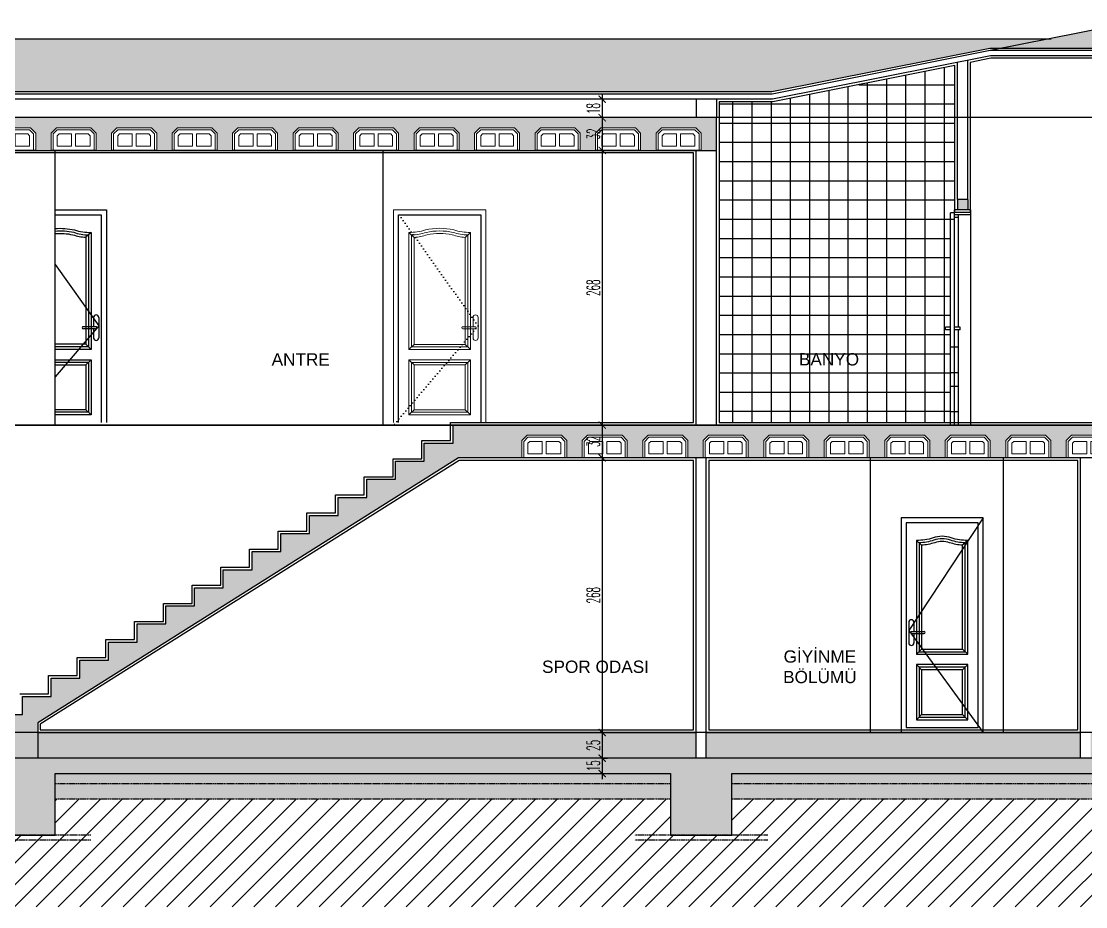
# Model space of a CAD drawing. Extents: x 775040 to 808375, y 4159409 to 4163651.
# Drawn here: x 778289.4 to 778548.9, y 4160141 to 4160357 of the extents above; entities that cross this region are included whole.
import ezdxf

# ---------------------------------------------------------------- set-up
doc = ezdxf.new("R2010")
doc.units = 0
doc.header["$MEASUREMENT"] = 0
doc.header["$PDMODE"] = 3
for name, pattern in [('DASHED2', [0.1875, 0.125, -0.0625]), ('DOT3', [0.06, 0, -0.06]), ('DUZ', [500, 500])]:
    doc.linetypes.add(name, pattern=pattern)
doc.layers.get('0').update_dxf_attribs({"linetype": 'DUZ'})
for name, color, linetype in [('GÖRÜNÜŞ7', 1, 'Continuous'), ('IZDOT', 3, 'DOT3'), ('tarama', 8, 'Continuous')]:
    doc.layers.add(name, color=color, linetype=linetype)
for name, color, linetype, lineweight in [('kapı', 3, 'Continuous', 9), ('Z_asmolen', 53, 'Continuous', 9), ('Z_iç ölçü dikey', 111, 'Continuous', 25)]:
    doc.layers.add(name, color=color, linetype=linetype, lineweight=lineweight)
doc.styles.add('ARIAL', font='ariblk.ttf', dxfattribs={"height": 1})
doc.styles.add('OLCUIC', font='ROMANS.SHX', dxfattribs={"width": 0.5})
doc.dimstyles.new('ölçü 50', dxfattribs={"dimtxt": 12.5, "dimasz": 7, "dimexe": 5.3, "dimexo": 5, "dimgap": 2.5, "dimtad": 1, "dimdec": 0, "dimzin": 9, "dimdsep": 46, "dimtxsty": 'OLCUIC', "dimblk1": 'ARCHTICK', "dimblk2": 'ARCHTICK', "dimsah": 1, "dimcen": 0, "dimdle": 5.5, "dimadec": 0, "dimazin": 0, "dimtfac": 1, "dimtdec": 0, "dimtix": 1, "dimtofl": 0, "dimtmove": 1, "dimatfit": 3, "dimldrblk": 'ARCHTICK', "dimfxl": 0, "dimtolj": 1, "dimtzin": 0, "dimarcsym": 0})

# ---------------------------------------------------------------- blocks, each defined once
blk = doc.blocks.new('fgh')
at = {"layer": 'GÖRÜNÜŞ7', "color": 21}
blk.add_lwpolyline([(253131, 105015.7), (253131, 105218.2), (253051, 105218.2), (253051, 105015.7)], dxfattribs=at)
at = {"layer": 'IZDOT', "ltscale": 50}
blk.add_lwpolyline([(253128.5, 105215.7), (253053.5, 105110), (253136, 105013.2)], dxfattribs=at)
at = {"layer": 'kapı', "color": 8}
for p, q in [((253061, 105201.2), (253066, 105196.3)), ((253121, 105201.2), (253116, 105196.3)), ((253053.5, 105118.2), (253053.5, 105098.2)), ((253058.5, 105118.2), (253058.5, 105109.2)), ((253056.5, 105109.2), (253068.5, 105109.2)), ((253056.5, 105107.2), (253068.5, 105107.2)), ((253058.5, 105107.2), (253058.5, 105098.2)), ((253066, 105091.9), (253061, 105086.9)), ((253116, 105091.9), (253121, 105086.9)), ((253066, 105071.9), (253061, 105076.9)), ((253116, 105071.9), (253121, 105076.9)), ((253066, 105028.2), (253061, 105023.2)), ((253116, 105028.2), (253121, 105023.2))]:
    blk.add_line(p, q, dxfattribs=at)
at = {"layer": 'kapı', "color": 4}
blk.add_lwpolyline([(253136, 105015.7), (253136, 105223.2), (253046, 105223.2), (253046, 105015.7)], dxfattribs=at)
at = {"layer": 'kapı', "color": 8}
for points in [[(253061, 105086.9), (253121, 105086.9), (253121, 105201.2, -0.080625), (253104.9, 105203.6, 0.114756), (253077.2, 105203.6, -0.080569), (253061, 105201.2)], [(253066, 105091.9), (253116, 105091.9), (253116, 105196.3, -0.058444), (253103.2, 105198.9, 0.107611), (253078.8, 105198.9, -0.058407), (253066, 105196.3)]]:
    blk.add_lwpolyline(points, format="xyb", close=True, dxfattribs=at)
at = {"layer": 'kapı', "color": 9}
blk.add_lwpolyline([(253063.5, 105089.4), (253118.5, 105089.4), (253118.5, 105198.7, -0.069005), (253104, 105201.2, 0.111446), (253078, 105201.2, -0.06896), (253063.5, 105198.7)], format="xyb", close=True, dxfattribs=at)
at = {"layer": 'kapı', "color": 8}
blk.add_lwpolyline([(253061, 105076.9), (253061, 105023.2), (253121, 105023.2), (253121, 105076.9), (253061, 105076.9)], dxfattribs=at)
at = {"layer": 'kapı', "color": 9}
blk.add_lwpolyline([(253063.5, 105074.4), (253063.5, 105025.7), (253118.5, 105025.7), (253118.5, 105074.4)], close=True, dxfattribs=at)
at = {"layer": 'kapı', "color": 8}
blk.add_lwpolyline([(253066, 105071.9), (253066, 105028.2), (253116, 105028.2), (253116, 105071.9)], close=True, dxfattribs=at)
for centre, radius, start, end in [((253056, 105118.2), 2.5, 0, 180), ((253056.5, 105108.2), 1, 90, 270), ((253068.5, 105108.2), 1, 270, 90), ((253056, 105098.2), 2.5, 180, 0)]:
    blk.add_arc(centre, radius, start, end, dxfattribs=at)
blk = doc.blocks.new('asbnm')
at = {"layer": 'Z_asmolen'}
for p, q in [((44128.8, -2548.3), (44123.7, -2553.5)), ((44123.7, -2570.3), (44123.7, -2553.5)), ((44129.7, -2550.3), (44125.7, -2554.3)), ((44162.5, -2548.3), (44128.8, -2548.3)), ((44161.7, -2550.3), (44129.7, -2550.3)), ((44161.7, -2550.3), (44165.7, -2554.3)), ((44162.5, -2548.3), (44167.7, -2553.5)), ((44167.7, -2570.3), (44167.7, -2553.5)), ((44187.8, -2548.3), (44182.7, -2553.5)), ((44182.7, -2570.3), (44182.7, -2553.5)), ((44188.7, -2550.3), (44184.7, -2554.3)), ((44221.5, -2548.3), (44187.8, -2548.3)), ((44220.7, -2550.3), (44188.7, -2550.3)), ((44220.7, -2550.3), (44224.7, -2554.3)), ((44221.5, -2548.3), (44226.7, -2553.5)), ((44226.7, -2570.3), (44226.7, -2553.5)), ((44125.7, -2570.3), (44125.7, -2554.3)), ((44131.4, -2554.3), (44129.7, -2556.1)), ((44129.7, -2566.3), (44129.7, -2556.1)), ((44143.7, -2554.3), (44131.4, -2554.3)), ((44143.7, -2554.3), (44143.7, -2566.3)), ((44159.8, -2554.3), (44147.7, -2554.3)), ((44147.7, -2554.3), (44147.7, -2566.3)), ((44159.8, -2554.3), (44161.7, -2556)), ((44161.7, -2566.3), (44161.7, -2556)), ((44165.7, -2570.3), (44165.7, -2554.3)), ((44184.7, -2570.3), (44184.7, -2554.3)), ((44190.4, -2554.3), (44188.7, -2556.1)), ((44188.7, -2566.3), (44188.7, -2556.1)), ((44202.7, -2554.3), (44190.4, -2554.3)), ((44202.7, -2554.3), (44202.7, -2566.3)), ((44218.8, -2554.3), (44206.7, -2554.3)), ((44206.7, -2554.3), (44206.7, -2566.3)), ((44218.8, -2554.3), (44220.7, -2556)), ((44220.7, -2566.3), (44220.7, -2556)), ((44224.7, -2570.3), (44224.7, -2554.3)), ((44167.7, -2570.3), (44123.7, -2570.3)), ((44143.7, -2566.3), (44129.7, -2566.3)), ((44161.7, -2566.3), (44147.7, -2566.3)), ((44226.7, -2570.3), (44182.7, -2570.3)), ((44202.7, -2566.3), (44188.7, -2566.3)), ((44220.7, -2566.3), (44206.7, -2566.3))]:
    blk.add_line(p, q, dxfattribs=at)
blk = doc.blocks.new('_ARCHTICK')
at = {"color": 0, "linetype": 'ByBlock', "const_width": 0.15}
blk.add_lwpolyline([(-0.5, -0.5), (0.5, 0.5)], dxfattribs=at)
blk = doc.blocks.new('*D1105')
at = {"layer": 'Defpoints', "color": 0, "linetype": 'Continuous', "transparency": 16777216}
for p in [(791981.1, 4155787.6), (791981.1, 4155769.7), (791981.1, 4155769.7)]:
    blk.add_point(p, dxfattribs=at)
at = {"layer": 'tarama', "color": 0, "linetype": 'Continuous', "lineweight": -2, "transparency": 16777216}
for p, q in [((791981.1, 4155793.1), (791981.1, 4155764.2)), ((791981.1, 4155787.6), (791975.8, 4155787.6)), ((791981.1, 4155769.7), (791975.8, 4155769.7))]:
    blk.add_line(p, q, dxfattribs=at)
at = {"layer": 'tarama', "color": 0, "linetype": 'Continuous', "lineweight": -2, "transparency": 16777216, "xscale": 7, "yscale": 7, "zscale": 7}
for p, rotation in [((791981.1, 4155787.6), 90), ((791981.1, 4155769.7), 270)]:
    blk.add_blockref('_ARCHTICK', p, dxfattribs=dict(at, rotation=rotation))
at = {"layer": 'tarama', "color": 0, "linetype": 'Continuous', "transparency": 16777216, "insert": (791972.4, 4155778.6), "char_height": 12.5, "attachment_point": 5, "rotation": 90, "style": 'OLCUIC'}
blk.add_mtext('\\A1;18', dxfattribs=at)
blk = doc.blocks.new('*D1106')
at = {"layer": 'Defpoints', "color": 0, "linetype": 'Continuous', "transparency": 16777216}
for p in [(791981.1, 4155769.7), (791981.1, 4155737.7), (791981.1, 4155737.7)]:
    blk.add_point(p, dxfattribs=at)
at = {"layer": 'tarama', "color": 0, "linetype": 'Continuous', "lineweight": -2, "transparency": 16777216}
for p, q in [((791981.1, 4155775.2), (791981.1, 4155732.2)), ((791981.1, 4155769.7), (791975.8, 4155769.7)), ((791981.1, 4155737.7), (791975.8, 4155737.7))]:
    blk.add_line(p, q, dxfattribs=at)
at = {"layer": 'tarama', "color": 0, "linetype": 'Continuous', "lineweight": -2, "transparency": 16777216, "xscale": 7, "yscale": 7, "zscale": 7}
for p, rotation in [((791981.1, 4155769.7), 90), ((791981.1, 4155737.7), 270)]:
    blk.add_blockref('_ARCHTICK', p, dxfattribs=dict(at, rotation=rotation))
at = {"layer": 'tarama', "color": 0, "linetype": 'Continuous', "transparency": 16777216, "insert": (791972.4, 4155753.7), "char_height": 12.5, "attachment_point": 5, "rotation": 90, "style": 'OLCUIC'}
blk.add_mtext('\\A1;32', dxfattribs=at)
blk = doc.blocks.new('*D1107')
at = {"layer": 'Defpoints', "color": 0, "linetype": 'Continuous', "transparency": 16777216}
for p in [(791981.1, 4155737.7), (791981.1, 4155469.7), (791981.1, 4155469.7)]:
    blk.add_point(p, dxfattribs=at)
at = {"layer": 'tarama', "color": 0, "linetype": 'Continuous', "lineweight": -2, "transparency": 16777216}
for p, q in [((791981.1, 4155743.2), (791981.1, 4155464.2)), ((791981.1, 4155737.7), (791975.8, 4155737.7)), ((791981.1, 4155469.7), (791975.8, 4155469.7))]:
    blk.add_line(p, q, dxfattribs=at)
at = {"layer": 'tarama', "color": 0, "linetype": 'Continuous', "lineweight": -2, "transparency": 16777216, "xscale": 7, "yscale": 7, "zscale": 7}
for p, rotation in [((791981.1, 4155737.7), 90), ((791981.1, 4155469.7), 270)]:
    blk.add_blockref('_ARCHTICK', p, dxfattribs=dict(at, rotation=rotation))
at = {"layer": 'tarama', "color": 0, "linetype": 'Continuous', "transparency": 16777216, "insert": (791972.4, 4155603.7), "char_height": 12.5, "attachment_point": 5, "rotation": 90, "style": 'OLCUIC'}
blk.add_mtext('\\A1;268', dxfattribs=at)
blk = doc.blocks.new('*D1108')
at = {"layer": 'Defpoints', "color": 0, "linetype": 'Continuous', "transparency": 16777216}
for p in [(791981.1, 4155469.7), (791981.1, 4155437.7), (791981.1, 4155437.7)]:
    blk.add_point(p, dxfattribs=at)
at = {"layer": 'tarama', "color": 0, "linetype": 'Continuous', "lineweight": -2, "transparency": 16777216}
for p, q in [((791981.1, 4155475.2), (791981.1, 4155432.2)), ((791981.1, 4155469.7), (791975.8, 4155469.7)), ((791981.1, 4155437.7), (791975.8, 4155437.7))]:
    blk.add_line(p, q, dxfattribs=at)
at = {"layer": 'tarama', "color": 0, "linetype": 'Continuous', "lineweight": -2, "transparency": 16777216, "xscale": 7, "yscale": 7, "zscale": 7}
for p, rotation in [((791981.1, 4155469.7), 90), ((791981.1, 4155437.7), 270)]:
    blk.add_blockref('_ARCHTICK', p, dxfattribs=dict(at, rotation=rotation))
at = {"layer": 'tarama', "color": 0, "linetype": 'Continuous', "transparency": 16777216, "insert": (791972.4, 4155453.7), "char_height": 12.5, "attachment_point": 5, "rotation": 90, "style": 'OLCUIC'}
blk.add_mtext('\\A1;32', dxfattribs=at)
blk = doc.blocks.new('*D1109')
at = {"layer": 'Defpoints', "color": 0, "linetype": 'Continuous', "transparency": 16777216}
for p in [(791981.1, 4155437.7), (791981.1, 4155169.7), (791981.1, 4155169.7)]:
    blk.add_point(p, dxfattribs=at)
at = {"layer": 'tarama', "color": 0, "linetype": 'Continuous', "lineweight": -2, "transparency": 16777216}
for p, q in [((791981.1, 4155443.2), (791981.1, 4155164.2)), ((791981.1, 4155437.7), (791975.8, 4155437.7)), ((791981.1, 4155169.7), (791975.8, 4155169.7))]:
    blk.add_line(p, q, dxfattribs=at)
at = {"layer": 'tarama', "color": 0, "linetype": 'Continuous', "lineweight": -2, "transparency": 16777216, "xscale": 7, "yscale": 7, "zscale": 7}
for p, rotation in [((791981.1, 4155437.7), 90), ((791981.1, 4155169.7), 270)]:
    blk.add_blockref('_ARCHTICK', p, dxfattribs=dict(at, rotation=rotation))
at = {"layer": 'tarama', "color": 0, "linetype": 'Continuous', "transparency": 16777216, "insert": (791972.4, 4155303.7), "char_height": 12.5, "attachment_point": 5, "rotation": 90, "style": 'OLCUIC'}
blk.add_mtext('\\A1;268', dxfattribs=at)
blk = doc.blocks.new('*D1110')
at = {"layer": 'Defpoints', "color": 0, "linetype": 'Continuous', "transparency": 16777216}
for p in [(791981.1, 4155169.7), (791976.4, 4155144.7), (791981.1, 4155144.7)]:
    blk.add_point(p, dxfattribs=at)
at = {"layer": 'tarama', "color": 0, "linetype": 'Continuous', "lineweight": -2, "transparency": 16777216}
for p, q in [((791981.1, 4155175.2), (791981.1, 4155139.2)), ((791981.1, 4155169.7), (791975.8, 4155169.7)), ((791981.1, 4155144.7), (791986.4, 4155144.7))]:
    blk.add_line(p, q, dxfattribs=at)
at = {"layer": 'tarama', "color": 0, "linetype": 'Continuous', "lineweight": -2, "transparency": 16777216, "xscale": 7, "yscale": 7, "zscale": 7}
for p, rotation in [((791981.1, 4155169.7), 90), ((791981.1, 4155144.7), 270)]:
    blk.add_blockref('_ARCHTICK', p, dxfattribs=dict(at, rotation=rotation))
at = {"layer": 'tarama', "color": 0, "linetype": 'Continuous', "transparency": 16777216, "insert": (791972.4, 4155157.2), "char_height": 12.5, "attachment_point": 5, "rotation": 90, "style": 'OLCUIC'}
blk.add_mtext('\\A1;25', dxfattribs=at)
blk = doc.blocks.new('*D1111')
at = {"layer": 'Defpoints', "color": 0, "linetype": 'Continuous', "transparency": 16777216}
for p in [(791976.4, 4155144.7), (791976.4, 4155129.7), (791981.1, 4155129.7)]:
    blk.add_point(p, dxfattribs=at)
at = {"layer": 'tarama', "color": 0, "linetype": 'Continuous', "lineweight": -2, "transparency": 16777216}
for p, q in [((791981.1, 4155150.2), (791981.1, 4155124.2)), ((791981.1, 4155144.7), (791986.4, 4155144.7)), ((791981.1, 4155129.7), (791986.4, 4155129.7))]:
    blk.add_line(p, q, dxfattribs=at)
at = {"layer": 'tarama', "color": 0, "linetype": 'Continuous', "lineweight": -2, "transparency": 16777216, "xscale": 7, "yscale": 7, "zscale": 7}
for p, rotation in [((791981.1, 4155144.7), 90), ((791981.1, 4155129.7), 270)]:
    blk.add_blockref('_ARCHTICK', p, dxfattribs=dict(at, rotation=rotation))
at = {"layer": 'tarama', "color": 0, "linetype": 'Continuous', "transparency": 16777216, "insert": (791972.4, 4155137.2), "char_height": 12.5, "attachment_point": 5, "rotation": 90, "style": 'OLCUIC'}
blk.add_mtext('\\A1;15', dxfattribs=at)
blk = doc.blocks.new('A$C41EB7E44')
at = {"layer": 'tarama'}
h = blk.add_hatch(dxfattribs=at)
h.set_pattern_fill('AR-RSHKE', color=256, scale=1.7, style=0)
h.set_pattern_definition([(0, (-860136.05, -4189752.575), (43.35, 20.4), [10.2, -8.5, 11.9, -5.1, 15.3, -6.8]), (0, (-860125.85, -4189751.725), (43.35, 20.4), [8.5, -32.3, 6.8, -10.2]), (0, (-860105.45, -4189753.85), (43.35, 20.4), [5.1, -52.7]), (90, (-860136.049, -4189752.575), (-14.45, 20.4), [19.55, -62.05]), (90, (-860125.849, -4189752.575), (-14.45, 20.4), [19.125, -62.475]), (90, (-860117.349, -4189752.575), (-14.45, 20.4), [17.85, -63.75]), (90, (-860105.449, -4189753.85), (-14.45, 20.4), [19.55, -62.05]), (90, (-860100.349, -4189753.85), (-14.45, 20.4), [19.55, -62.05]), (90, (-860085.049, -4189752.575), (-14.45, 20.4), [18.7, -62.9])])
h.paths.add_polyline_path([(2712.7, 1103.6), (2725.5, 1103.6), (2770, 1112.5), (1235.4, 1112.5), (1492.4, 1061.1), (2500.2, 1061.1)])
h.paths.add_polyline_path([(2856.3, 1129.7), (2725.5, 1103.6), (2987.2, 1103.6)])
h.paths.add_polyline_path([(3277.6, 1071.5), (3160.3, 1071.5), (3204.5, 1062.6), (3321.7, 1062.6)])
h = blk.add_hatch(dxfattribs=at)
h.set_pattern_fill('ANSI37', color=256, scale=150, angle=45, style=0)
h.set_pattern_definition([(90, (-860136.05, -4189752.575), (-18.75, 4e-15), []), (180, (-860136.05, -4189752.575), (-4e-15, -18.75), [])])
h.paths.add_polyline_path([(2674.4, 942.9), (2678.3, 942.9), (2678.3, 945.7), (2678.8, 945.7), (2678.8, 955.7), (2678.8, 1086.6), (2501.2, 1051.1), (2448.8, 1051.1), (2448.8, 1035.7), (2448.8, 1003.7), (2448.8, 738.2), (2674.4, 738.2), (2674.4, 828.5), (2669.7, 828.5), (2669.7, 831.2), (2674.4, 831.2), (2674.4, 936.2)])
h.paths.add_polyline_path([(1553.8, 701.2), (1436.3, 701.2), (1436.3, 438.2), (1466.3, 438.2), (1466.3, 645.2), (1546.3, 645.2), (1546.3, 438.2), (1553.8, 438.2)])
h.paths.add_polyline_path([(1436.3, 701.2), (1378.8, 701.2), (1378.8, 438.2), (1436.3, 438.2)])
h.paths.add_polyline_path([(1426.3, 1064.1), (1353.8, 1078.6), (1353.8, 738.2), (1426.3, 738.2)])
h.paths.add_polyline_path([(1538.8, 1003.7), (1538.8, 1035.7), (1538.8, 1051.1), (1491.4, 1051.1), (1426.3, 1064.1), (1426.3, 738.2), (1451.3, 738.2), (1451.3, 945.2), (1531.3, 945.2), (1531.3, 738.2), (1538.8, 738.2)])
h.paths.add_polyline_path([(2524.7, 809), (2587.4, 809), (2587.4, 790.5), (2524.7, 790.5)], flags=24)
h.paths.add_polyline_path([(1422.7, 508.8), (1462.4, 508.8), (1462.4, 490.8), (1422.7, 490.8)], flags=9)
h.paths.add_polyline_path([(1383.9, 809), (1446.6, 809), (1446.6, 790.5), (1383.9, 790.5)], flags=9)
h = blk.add_hatch(dxfattribs=at)
h.set_pattern_fill('ANSI33', color=256, scale=15, style=0)
h.set_pattern_definition([(45, (-860136.0493, -4189752.575), (-2.6516504294, 2.6516504294), []), (45, (-860133.3976, -4189752.575), (-2.6516504294, 2.6516504294), [1.875, -0.9375])])
h.paths.add_polyline_path([(781.3, 1035.7), (716.3, 1035.7), (716.3, 1020.7), (756.3, 1020.7), (756.3, 1003.7), (781.3, 1003.7)])
h.paths.add_polyline_path([(781.3, 965.7), (756.3, 965.7), (756.3, 955.7), (781.3, 955.7)])
h.paths.add_polyline_path([(904.5, 725.7), (938.2, 725.7), (943.3, 720.5), (943.3, 703.7), (958.3, 703.7), (958.3, 720.5), (963.5, 725.7), (997.2, 725.7), (1002.3, 720.5), (1002.3, 703.7), (1017.3, 703.7), (1017.3, 720.5), (1022.5, 725.7), (1056.2, 725.7), (1061.3, 720.5), (1061.3, 703.7), (1076.3, 703.7), (1076.3, 720.5), (1081.5, 725.7), (1115.2, 725.7), (1120.3, 720.5), (1120.3, 703.7), (1135.3, 703.7), (1135.3, 720.5), (1140.5, 725.7), (1174.2, 725.7), (1179.3, 720.5), (1179.3, 703.7), (1194.3, 703.7), (1194.3, 720.5), (1199.5, 725.7), (1233.2, 725.7), (1238.3, 720.5), (1238.3, 703.7), (1253.3, 703.7), (1253.3, 720.5), (1258.5, 725.7), (1292.2, 725.7), (1297.3, 720.5), (1297.3, 703.7), (1312.3, 703.7), (1312.3, 720.5), (1317.5, 725.7), (1351.2, 725.7), (1356.3, 720.5), (1356.3, 703.7), (1371.3, 703.7), (1371.3, 720.5), (1376.5, 725.7), (1410.2, 725.7), (1415.3, 720.5), (1415.3, 703.7), (1430.3, 703.7), (1430.3, 720.5), (1435.5, 725.7), (1469.2, 725.7), (1474.3, 720.5), (1474.3, 703.7), (1489.3, 703.7), (1489.3, 720.5), (1494.5, 725.7), (1528.2, 725.7), (1533.3, 720.5), (1533.3, 703.7), (1548.3, 703.7), (1548.3, 720.5), (1553.5, 725.7), (1587.2, 725.7), (1592.3, 720.5), (1592.3, 703.7), (1607.3, 703.7), (1607.3, 720.5), (1612.5, 725.7), (1646.2, 725.7), (1651.3, 720.5), (1651.3, 703.7), (1666.3, 703.7), (1666.3, 720.5), (1671.5, 725.7), (1705.2, 725.7), (1710.3, 720.5), (1710.3, 703.7), (1747.8, 703.7), (1747.8, 735.7), (756.3, 735.7), (756.3, 703.7), (781.3, 703.7), (781.3, 720.5), (786.5, 725.7), (820.2, 725.7), (825.3, 720.5), (825.3, 703.7), (840.3, 703.7), (840.3, 720.5), (845.5, 725.7), (879.2, 725.7), (884.3, 720.5), (884.3, 703.7), (899.3, 703.7), (899.3, 720.5)])
h.paths.add_polyline_path([(2446.3, 1035.7), (1541.3, 1035.7), (1541.3, 1003.7), (1561.3, 1003.7), (1561.3, 1020.5), (1566.5, 1025.7), (1600.2, 1025.7), (1605.3, 1020.5), (1605.3, 1003.7), (1620.3, 1003.7), (1620.3, 1020.5), (1625.5, 1025.7), (1659.2, 1025.7), (1664.3, 1020.5), (1664.3, 1003.7), (1679.3, 1003.7), (1679.3, 1020.5), (1684.5, 1025.7), (1718.2, 1025.7), (1723.3, 1020.5), (1723.3, 1003.7), (1738.3, 1003.7), (1738.3, 1020.5), (1743.5, 1025.7), (1777.2, 1025.7), (1782.3, 1020.5), (1782.3, 1003.7), (1797.3, 1003.7), (1797.3, 1020.5), (1802.5, 1025.7), (1836.2, 1025.7), (1841.3, 1020.5), (1841.3, 1003.7), (1856.3, 1003.7), (1856.3, 1020.5), (1861.5, 1025.7), (1895.2, 1025.7), (1900.3, 1020.5), (1900.3, 1003.7), (1915.3, 1003.7), (1915.3, 1020.5), (1920.5, 1025.7), (1954.2, 1025.7), (1959.3, 1020.5), (1959.3, 1003.7), (1974.3, 1003.7), (1974.3, 1020.5), (1979.5, 1025.7), (2013.2, 1025.7), (2018.3, 1020.5), (2018.3, 1003.7), (2033.3, 1003.7), (2033.3, 1020.5), (2038.5, 1025.7), (2072.2, 1025.7), (2077.3, 1020.5), (2077.3, 1003.7), (2092.3, 1003.7), (2092.3, 1020.5), (2097.5, 1025.7), (2131.2, 1025.7), (2136.3, 1020.5), (2136.3, 1003.7), (2151.3, 1003.7), (2151.3, 1020.5), (2156.5, 1025.7), (2190.2, 1025.7), (2195.3, 1020.5), (2195.3, 1003.7), (2210.3, 1003.7), (2210.3, 1020.5), (2215.5, 1025.7), (2249.2, 1025.7), (2254.3, 1020.5), (2254.3, 1003.7), (2269.3, 1003.7), (2269.3, 1020.5), (2274.5, 1025.7), (2308.2, 1025.7), (2313.3, 1020.5), (2313.3, 1003.7), (2328.3, 1003.7), (2328.3, 1020.5), (2333.5, 1025.7), (2367.2, 1025.7), (2372.3, 1020.5), (2372.3, 1003.7), (2387.3, 1003.7), (2387.3, 1020.5), (2392.5, 1025.7), (2426.2, 1025.7), (2431.3, 1020.5), (2431.3, 1003.7), (2446.3, 1003.7)])
h.paths.add_polyline_path([(2691.3, 955.7), (2681.3, 955.7), (2681.3, 945.7), (2691.3, 945.7)])
h.paths.add_polyline_path([(3456.3, 1035.7), (3261.3, 1035.7), (3261.3, 1003.7), (3286.3, 1003.7), (3286.3, 1020.7), (3456.3, 1020.7)])
h.paths.add_polyline_path([(3286.3, 975.7), (3261.3, 975.7), (3261.3, 965.7), (3286.3, 965.7)])
h.paths.add_polyline_path([(3436.3, 735.7), (2189.3, 735.7), (2189.3, 718.1), (2161.3, 718.1), (2161.3, 700.4), (2133.3, 700.4), (2133.3, 682.8), (2105.3, 682.8), (2105.3, 665.1), (2077.3, 665.1), (2077.3, 647.5), (2049.3, 647.5), (2049.3, 629.8), (2021.3, 629.8), (2021.3, 612.2), (1993.3, 612.2), (1993.3, 594.5), (1965.3, 594.5), (1965.3, 576.9), (1937.3, 576.9), (1937.3, 559.2), (1909.3, 559.2), (1909.3, 541.6), (1881.3, 541.6), (1881.3, 524), (1853.3, 524), (1853.3, 506.3), (1825.3, 506.3), (1825.3, 488.7), (1797.3, 488.7), (1797.3, 471), (1769.3, 471), (1769.3, 453.4), (1741.3, 453.4), (1741.3, 410.7), (1784.3, 410.7), (1784.3, 445.1), (2194.7, 703.7), (2256.3, 703.7), (2256.3, 720.5), (2261.5, 725.7), (2295.2, 725.7), (2300.3, 720.5), (2300.3, 703.7), (2315.3, 703.7), (2315.3, 720.5), (2320.5, 725.7), (2354.2, 725.7), (2359.3, 720.5), (2359.3, 703.7), (2374.3, 703.7), (2374.3, 720.5), (2379.5, 725.7), (2413.2, 725.7), (2418.3, 720.5), (2418.3, 703.7), (2433.3, 703.7), (2433.3, 720.5), (2438.5, 725.7), (2472.2, 725.7), (2477.3, 720.5), (2477.3, 703.7), (2492.3, 703.7), (2492.3, 720.5), (2497.5, 725.7), (2531.2, 725.7), (2536.3, 720.5), (2536.3, 703.7), (2551.3, 703.7), (2551.3, 720.5), (2556.5, 725.7), (2590.2, 725.7), (2595.3, 720.5), (2595.3, 703.7), (2610.3, 703.7), (2610.3, 720.5), (2615.5, 725.7), (2649.2, 725.7), (2654.3, 720.5), (2654.3, 703.7), (2669.3, 703.7), (2669.3, 720.5), (2674.5, 725.7), (2708.2, 725.7), (2713.3, 720.5), (2713.3, 703.7), (2728.3, 703.7), (2728.3, 720.5), (2733.5, 725.7), (2767.2, 725.7), (2772.3, 720.5), (2772.3, 703.7), (2787.3, 703.7), (2787.3, 720.5), (2792.5, 725.7), (2826.2, 725.7), (2831.3, 720.5), (2831.3, 703.7), (2846.3, 703.7), (2846.3, 720.5), (2851.5, 725.7), (2885.2, 725.7), (2890.3, 720.5), (2890.3, 703.7), (2905.3, 703.7), (2905.3, 720.5), (2910.5, 725.7), (2944.2, 725.7), (2949.3, 720.5), (2949.3, 703.7), (2964.3, 703.7), (2964.3, 720.5), (2969.5, 725.7), (3003.2, 725.7), (3008.3, 720.5), (3008.3, 703.7), (3023.3, 703.7), (3023.3, 720.5), (3028.5, 725.7), (3062.2, 725.7), (3067.3, 720.5), (3067.3, 703.7), (3082.3, 703.7), (3082.3, 720.5), (3087.5, 725.7), (3121.2, 725.7), (3126.3, 720.5), (3126.3, 703.7), (3141.3, 703.7), (3141.3, 720.5), (3146.5, 725.7), (3180.2, 725.7), (3185.3, 720.5), (3185.3, 703.7), (3200.3, 703.7), (3200.3, 720.5), (3205.5, 725.7), (3239.2, 725.7), (3244.3, 720.5), (3244.3, 703.7), (3259.3, 703.7), (3259.3, 720.5), (3264.5, 725.7), (3298.2, 725.7), (3303.3, 720.5), (3303.3, 703.7), (3318.3, 703.7), (3318.3, 720.5), (3323.5, 725.7), (3357.2, 725.7), (3362.3, 720.5), (3362.3, 703.7), (3377.3, 703.7), (3377.3, 720.5), (3382.5, 725.7), (3416.2, 725.7), (3421.3, 720.5), (3421.3, 703.7), (3436.3, 703.7)])
h.paths.add_polyline_path([(3286.3, 665.7), (3261.3, 665.7), (3261.3, 655.7), (3286.3, 655.7)], flags=17)
h.paths.add_polyline_path([(3286.3, 410.7), (756.3, 410.7), (756.3, 335.7), (816.3, 335.7), (816.3, 395.7), (1341.3, 395.7), (1341.3, 335.7), (1401.3, 335.7), (1401.3, 395.7), (1741.3, 395.7), (1741.3, 335.7), (1801.3, 335.7), (1801.3, 395.7), (2401.3, 395.7), (2401.3, 335.7), (2461.3, 335.7), (2461.3, 395.7), (3226.3, 395.7), (3226.3, 335.7), (3286.3, 335.7)])
h.paths.add_polyline_path([(781.3, 665.7), (756.3, 665.7), (756.3, 655.7), (781.3, 655.7)])
h = blk.add_hatch(dxfattribs=at)
h.set_pattern_fill('ANSI38', color=256, scale=30, style=0)
h.set_pattern_definition([(45, (-860136.0493, -4189752.575), (-2.6516504294, 2.6516504294), []), (135, (-860136.0493, -4189752.575), (-7.9549512883, 2.6516504294), [9.375, -5.625])])
h.paths.add_polyline_path([(1741.3, 435.7), (1566.3, 435.7), (1566.3, 410.7), (1741.3, 410.7)])
h.paths.add_polyline_path([(1556.3, 435.7), (1376.3, 435.7), (1376.3, 410.7), (1556.3, 410.7)])
h.paths.add_polyline_path([(2426.3, 435.7), (1784.3, 435.7), (1784.3, 410.7), (2426.3, 410.7)])
h.paths.add_polyline_path([(2801.3, 435.7), (2436.3, 435.7), (2436.3, 410.7), (2801.3, 410.7)])
h.paths.add_polyline_path([(3261.3, 435.7), (3255.8, 435.7), (2811.3, 435.7), (2811.3, 410.7), (3261.3, 410.7)])
at = {"layer": 'tarama', "ltscale": 50}
h = blk.add_hatch(dxfattribs=at)
h.set_pattern_fill('AR-HBONE', color=256, scale=0.7, style=0)
h.set_pattern_definition([(45, (-860136.0493, -4189752.575), (3e-16, 3.9597979746), [8.4, -2.8]), (135, (-860134.0694, -4189750.5952), (3e-16, 3.9597979746), [8.4, -2.8])])
h.paths.add_polyline_path([(1341.3, 395.7), (816.3, 395.7), (816.3, 385.7), (1341.3, 385.7)])
h.paths.add_polyline_path([(1741.3, 395.7), (1401.3, 395.7), (1401.3, 385.7), (1741.3, 385.7)])
h.paths.add_polyline_path([(2401.3, 395.7), (1801.3, 395.7), (1801.3, 385.7), (2401.3, 385.7)])
h.paths.add_polyline_path([(3226.3, 395.7), (2461.3, 395.7), (2461.3, 385.7), (3226.3, 385.7)])
at = {"layer": 'tarama'}
h = blk.add_hatch(dxfattribs=at)
h.set_pattern_fill('ANSI31', color=256, scale=120, style=0)
h.set_pattern_definition([(45, (-860136.05, -4189752.575), (-10.60660172, 10.60660172), [])])
h.paths.add_polyline_path([(3755.7, 385.7), (3286.3, 385.7), (3286.3, 335.7), (3226.3, 335.7), (3226.3, 370.7), (2461.3, 370.7), (2461.3, 335.7), (2401.3, 335.7), (2401.3, 370.7), (1801.3, 370.7), (1801.3, 335.7), (1741.3, 335.7), (1741.3, 370.7), (1401.3, 370.7), (1401.3, 335.7), (1341.3, 335.7), (1341.3, 370.7), (816.3, 370.7), (816.3, 335.7), (756.3, 335.7), (756.3, 385.7), (22.1, 385.7), (22.1, 265.7), (3755.7, 265.7)])
at = {"layer": 'tarama', "linetype": 'DASHED2'}
h = blk.add_hatch(dxfattribs=at)
h.set_pattern_fill('EARTH', color=256, scale=25, angle=45, style=0)
h.set_pattern_definition([(45, (-860136.049, -4189752.575), (9e-16, 8.838834765), [6.25, -6.25]), (45, (-860137.7065, -4189750.918), (9e-16, 8.838834765), [6.25, -6.25]), (45, (-860139.364, -4189749.2605), (9e-16, 8.838834765), [6.25, -6.25]), (135, (-860139.364, -4189748.1557), (-8.838834765, 9e-16), [6.25, -6.25]), (135, (-860137.7065, -4189746.4984), (-8.838834765, 9e-16), [6.25, -6.25]), (135, (-860136.049, -4189744.841), (-8.838834765, 9e-16), [6.25, -6.25])])
h.paths.add_polyline_path([(3226.3, 385.7), (2461.3, 385.7), (2461.3, 370.7), (3226.3, 370.7)])
h.paths.add_polyline_path([(2401.3, 385.7), (1801.3, 385.7), (1801.3, 370.7), (2401.3, 370.7)])
h.paths.add_polyline_path([(1741.3, 385.7), (1401.3, 385.7), (1401.3, 370.7), (1741.3, 370.7)])
h.paths.add_polyline_path([(1341.3, 385.7), (816.3, 385.7), (816.3, 370.7), (1341.3, 370.7)])
at = {"layer": 'tarama', "linetype": 'Continuous'}
for p, q in [((2856.3, 1129.7), (2713, 1101.1)), ((1222.6, 1112.5), (2772.6, 1112.5)), ((2713, 1101.1), (2500.5, 1058.6)), ((2999.7, 1101.1), (2713, 1101.1)), ((2713.5, 1096.1), (2501, 1053.6)), ((2999.2, 1096.1), (2713.5, 1096.1)), ((2501, 1053.6), (1491.7, 1053.6)), ((2500.5, 1058.6), (1492.2, 1058.6)), ((1801.3, 735.7), (1801.3, 1003.7)), ((2121.3, 735.7), (2121.3, 1003.7)), ((1747.8, 735.7), (2189.3, 735.7)), ((2596.3, 435.7), (2596.3, 703.7)), ((2726.3, 435.7), (2726.3, 703.7)), ((1784.3, 435.7), (2426.3, 435.7)), ((2436.3, 435.7), (2801.3, 435.7))]:
    blk.add_line(p, q, dxfattribs=at)
at = {"layer": 'tarama'}
for p, q in [((2691.3, 955.7), (2691.3, 1091.6)), ((2681.3, 955.7), (2681.3, 1089.6)), ((3618.4, 1035.7), (467.1, 1035.7)), ((2681.3, 955.7), (2681.3, 945.7)), ((2691.3, 955.7), (2681.3, 955.7)), ((2691.3, 955.7), (2691.3, 945.7)), ((2691.3, 945.7), (2681.3, 945.7)), ((3618.4, 735.7), (467.1, 735.7)), ((3618.4, 435.7), (418.6, 435.7))]:
    blk.add_line(p, q, dxfattribs=at)
at = {"layer": 'tarama', "ltscale": 50}
for p, q in [((2426.3, 1053.6), (2426.3, 1035.7)), ((2446.3, 1053.6), (2446.3, 1035.7)), ((2426.3, 735.7), (2426.3, 1003.7)), ((2446.3, 735.7), (2446.3, 1003.7)), ((2426.3, 410.7), (2426.3, 703.7)), ((2436.3, 410.7), (2436.3, 703.7)), ((2801.3, 410.7), (2801.3, 703.7))]:
    blk.add_line(p, q, dxfattribs=at)
at = {"layer": 'tarama', "color": 1, "linetype": 'Continuous'}
for p, q in [((2678.3, 735.7), (2678.3, 945.7)), ((2681.3, 945.7), (2678.3, 945.7)), ((2678.3, 940.9), (2678.3, 945.7)), ((2694.3, 945.7), (2691.3, 945.7)), ((2694.3, 735.7), (2694.3, 945.7)), ((2674.4, 841.1), (2674.4, 942.9)), ((2678.3, 942.9), (2674.4, 942.9)), ((2674.4, 735.7), (2674.4, 936.2)), ((2678.3, 936.2), (2674.4, 936.2)), ((2694.3, 940.9), (2678.3, 940.9)), ((2678.3, 927.1), (2678.3, 938.1)), ((2682.2, 938.1), (2678.3, 938.1)), ((2682.2, 831.2), (2682.2, 940.9)), ((2669.7, 828.5), (2669.7, 831.2)), ((2674.4, 831.2), (2669.7, 831.2)), ((2684, 831.2), (2678.3, 831.2)), ((2684, 828.5), (2684, 831.2)), ((2674.4, 828.5), (2669.7, 828.5)), ((2684, 828.5), (2678.3, 828.5)), ((2682.2, 735.7), (2682.2, 828.5)), ((2682.2, 811.6), (2674.4, 811.6)), ((2678.3, 786.8), (2678.3, 808.7)), ((2674.4, 773.4), (2674.4, 789.6)), ((2682.2, 786.8), (2674.4, 786.8)), ((2674.4, 735.7), (2674.4, 773.4)), ((2682.2, 773.4), (2674.4, 773.4)), ((2678.3, 770.5), (2678.3, 773.4)), ((2678.3, 748.6), (2678.3, 770.5)), ((2682.2, 748.6), (2674.4, 748.6))]:
    blk.add_line(p, q, dxfattribs=at)
at = {"layer": 'tarama', "color": 8}
for p, q in [((1836.3, 923.7), (1831.3, 918.9)), ((1840.8, 831.7), (1828.8, 831.7)), ((1838.8, 840.7), (1838.8, 831.7)), ((1843.8, 840.7), (1843.8, 820.7)), ((1840.8, 829.7), (1828.8, 829.7)), ((1838.8, 829.7), (1838.8, 820.7)), ((1831.3, 814.5), (1836.3, 809.5)), ((1831.3, 794.5), (1836.3, 799.5)), ((1831.3, 750.7), (1836.3, 745.7)), ((2641.3, 623.2), (2646.3, 618.4)), ((2691.3, 623.2), (2686.3, 618.4)), ((2633.8, 543.2), (2633.8, 523.2)), ((2638.8, 543.2), (2638.8, 534.2)), ((2636.8, 534.2), (2648.8, 534.2)), ((2636.8, 532.2), (2648.8, 532.2)), ((2638.8, 532.2), (2638.8, 523.2)), ((2646.3, 517), (2641.3, 512)), ((2686.3, 517), (2691.3, 512)), ((2646.3, 497), (2641.3, 502)), ((2686.3, 497), (2691.3, 502)), ((2646.3, 453.2), (2641.3, 448.2)), ((2686.3, 453.2), (2691.3, 448.2))]:
    blk.add_line(p, q, dxfattribs=at)
at = {"layer": 'tarama', "linetype": 'DASHED2'}
for p, q in [((2401.3, 385.7), (1801.3, 385.7)), ((3226.3, 385.7), (2461.3, 385.7)), ((2401.3, 370.7), (1801.3, 370.7)), ((3226.3, 370.7), (2461.3, 370.7))]:
    blk.add_line(p, q, dxfattribs=at)
at = {"layer": 'tarama', "linetype": 'Continuous'}
for points in [[(1161.3, 1127.3), (1492.4, 1061.1), (2500.2, 1061.1), (2712.7, 1103.6), (2999.9, 1103.6)], [(2998.9, 1093.6), (2713.7, 1093.6), (2693.8, 1089.6), (2693.8, 955.7), (2693.8, 943.2), (2678.8, 943.2), (2678.8, 955.7), (2678.8, 1086.6), (2501.2, 1051.1), (2448.8, 1051.1), (2448.8, 1035.7), (2448.8, 1003.7), (2448.8, 738.2), (3438.8, 738.2)], [(1766.8, 473.5), (1794.8, 473.5), (1794.8, 491.2), (1822.8, 491.2), (1822.8, 508.8), (1850.8, 508.8), (1850.8, 526.5), (1878.8, 526.5), (1878.8, 544.1), (1906.8, 544.1), (1906.8, 561.7), (1934.8, 561.7), (1934.8, 579.4), (1962.8, 579.4), (1962.8, 597), (1990.8, 597), (1990.8, 614.7), (2018.8, 614.7), (2018.8, 632.3), (2046.8, 632.3), (2046.8, 650), (2074.8, 650), (2074.8, 667.6), (2102.8, 667.6), (2102.8, 685.3), (2130.8, 685.3), (2130.8, 702.9), (2158.8, 702.9), (2158.8, 720.6), (2186.8, 720.6), (2186.8, 738.2), (2423.8, 738.2), (2423.8, 1001.2), (1563.8, 1001.2)], [(1741.3, 453.4), (1769.3, 453.4), (1769.3, 471), (1797.3, 471), (1797.3, 488.7), (1825.3, 488.7), (1825.3, 506.3), (1853.3, 506.3), (1853.3, 524), (1881.3, 524), (1881.3, 541.6), (1909.3, 541.6), (1909.3, 559.2), (1937.3, 559.2), (1937.3, 576.9), (1965.3, 576.9), (1965.3, 594.5), (1993.3, 594.5), (1993.3, 612.2), (2021.3, 612.2), (2021.3, 629.8), (2049.3, 629.8), (2049.3, 647.5), (2077.3, 647.5), (2077.3, 665.1), (2105.3, 665.1), (2105.3, 682.8), (2133.3, 682.8), (2133.3, 700.4), (2161.3, 700.4), (2161.3, 718.1), (2189.3, 718.1), (2189.3, 735.7), (3436.3, 735.7)], [(3436.3, 703.7), (2194.7, 703.7), (1784.3, 445.1), (1784.3, 410.7)]]:
    blk.add_lwpolyline(points, dxfattribs=at)
for points in [[(2446.3, 1035.7), (1541.3, 1035.7), (1541.3, 1003.7), (2446.3, 1003.7)], [(2423.8, 701.2), (2195.4, 701.2), (1786.8, 443.7), (1786.8, 438.2), (2423.8, 438.2)], [(2798.8, 701.2), (2438.8, 701.2), (2438.8, 438.2), (2798.8, 438.2)], [(2626.3, 435.7), (2706.3, 435.7), (2706.3, 645.2), (2626.3, 645.2), (2626.3, 435.7)], [(3286.3, 410.7), (756.3, 410.7), (756.3, 335.7), (816.3, 335.7), (816.3, 395.7), (1341.3, 395.7), (1341.3, 335.7), (1401.3, 335.7), (1401.3, 395.7), (1741.3, 395.7), (1741.3, 335.7), (1801.3, 335.7), (1801.3, 395.7), (2401.3, 395.7), (2401.3, 335.7), (2461.3, 335.7), (2461.3, 395.7), (3226.3, 395.7), (3226.3, 335.7), (3286.3, 335.7)]]:
    blk.add_lwpolyline(points, close=True, dxfattribs=at)
at = {"layer": 'tarama', "color": 4}
blk.add_lwpolyline([(1801.3, 945.7), (1851.3, 945.7), (1851.3, 738.2)], dxfattribs=at)
at = {"layer": 'tarama', "color": 21}
for points in [[(1801.3, 940.7), (1846.3, 940.7), (1846.3, 738.2)], [(2701.3, 440.7), (2701.3, 640.2), (2631.3, 640.2), (2631.3, 440.7), (2701.3, 440.7)]]:
    blk.add_lwpolyline(points, dxfattribs=at)
at = {"layer": 'tarama', "color": 8}
for points in [[(1801.3, 927.5, -0.07775), (1820.2, 926.1, 0.080569), (1836.3, 923.7), (1836.3, 809.5), (1801.3, 809.5)], [(1801.3, 922.5, -0.075552), (1818.5, 921.4, 0.058407), (1831.3, 918.9), (1831.3, 814.5), (1801.3, 814.5)]]:
    blk.add_lwpolyline(points, format="xyb", dxfattribs=at)
at = {"layer": 'tarama', "color": 9}
blk.add_lwpolyline([(1801.3, 925, -0.076786), (1819.4, 923.8, 0.06896), (1833.8, 921.2), (1833.8, 812), (1801.3, 812)], format="xyb", dxfattribs=at)
at = {"layer": 'tarama', "ltscale": 50}
for points in [[(1801.3, 892.4), (1843.8, 832.6), (1801.3, 782.7)], [(2706.3, 645.2), (2633.8, 535.1), (2706.3, 435.7)]]:
    blk.add_lwpolyline(points, dxfattribs=at)
at = {"layer": 'tarama', "color": 8}
for points in [[(1836.3, 799.5), (1836.3, 745.7), (1801.3, 745.7)], [(1801.3, 799.5), (1836.3, 799.5)], [(1801.3, 794.5), (1831.3, 794.5), (1831.3, 750.7), (1801.3, 750.7)], [(2641.3, 502), (2641.3, 448.2), (2691.3, 448.2), (2691.3, 502), (2641.3, 502)]]:
    blk.add_lwpolyline(points, dxfattribs=at)
at = {"layer": 'tarama', "color": 9}
blk.add_lwpolyline([(1801.3, 797), (1833.8, 797), (1833.8, 748.2), (1801.3, 748.2)], dxfattribs=at)
at = {"layer": 'tarama', "color": 8}
for points in [[(2641.3, 512), (2691.3, 512), (2691.3, 623.2, -0.080625), (2675.2, 625.6, 0.179597), (2657.5, 625.6, -0.080569), (2641.3, 623.2)], [(2646.3, 517), (2686.3, 517), (2686.3, 618.4, -0.058444), (2673.5, 620.9, 0.18226), (2659.1, 620.9, -0.058407), (2646.3, 618.4)]]:
    blk.add_lwpolyline(points, format="xyb", close=True, dxfattribs=at)
at = {"layer": 'tarama', "color": 9}
blk.add_lwpolyline([(2643.8, 514.5), (2688.8, 514.5), (2688.8, 620.7, -0.069005), (2674.4, 623.3, 0.180835), (2658.3, 623.3, -0.06896), (2643.8, 620.7)], format="xyb", close=True, dxfattribs=at)
blk.add_lwpolyline([(2643.8, 499.5), (2643.8, 450.7), (2688.8, 450.7), (2688.8, 499.5)], close=True, dxfattribs=at)
at = {"layer": 'tarama', "color": 8}
blk.add_lwpolyline([(2646.3, 497), (2646.3, 453.2), (2686.3, 453.2), (2686.3, 497)], close=True, dxfattribs=at)
at = {"layer": 'tarama', "linetype": 'DASHED2'}
for points in [[(1836.2, 335.7), (1706.5, 335.7)], [(2496.2, 335.7), (2366.5, 335.7)], [(1836.2, 330.7), (1706.5, 330.7)], [(2496.2, 330.7), (2366.5, 330.7)]]:
    blk.add_lwpolyline(points, dxfattribs=at)
at = {"layer": 'tarama', "color": 8}
for centre, radius, start, end in [((1841.3, 840.7), 2.5, 0, 180), ((1828.8, 830.7), 1, 90, 270), ((1840.8, 830.7), 1, 270, 90), ((1841.3, 820.7), 2.5, 180, 0), ((2636.3, 543.2), 2.5, 0, 180), ((2636.8, 533.2), 1, 90, 270), ((2648.8, 533.2), 1, 270, 90), ((2636.3, 523.2), 2.5, 180, 0)]:
    blk.add_arc(centre, radius, start, end, dxfattribs=at)
at = {"layer": 'tarama', "xscale": -1}
for name, p in [('asbnm', (45965, 3574.1)), ('asbnm', (46083, 3574.1)), ('asbnm', (46201, 3574.1)), ('asbnm', (46319, 3574.1)), ('asbnm', (46437, 3574.1)), ('asbnm', (46555, 3574.1)), ('fgh', (255267.3, -104277.5)), ('asbnm', (46483, 3274.1)), ('asbnm', (46601, 3274.1)), ('asbnm', (46719, 3274.1)), ('asbnm', (46837, 3274.1)), ('asbnm', (46955, 3274.1))]:
    blk.add_blockref(name, p, dxfattribs=at)
at = {"layer": 'tarama', "linetype": 'Continuous', "char_height": 12, "width": 299.138, "attachment_point": 5, "style": 'ARIAL'}
for s, insert in [('{\\fArial|b0|i0|c162|p34;ANTRE}', (2040.8, 799.8)), ('{\\fArial|b0|i0|c162|p34;BANYO}', (2556, 799.8)), ('{\\fArial|b0|i0|c162|p34;GİYİNME\\PBÖLÜMÜ}', (2547.1, 499.8)), ('{\\fArial|b0|i0|c162|p34;SPOR ODASI}', (2328.3, 499.8))]:
    blk.add_mtext(s, dxfattribs=dict(at, insert=insert))
at = {"layer": 'tarama', "linetype": 'Continuous'}
for base, p1, p2, picture, middle in [((2334.8, 1035.7), (2334.8, 1053.6), (2334.8, 1035.7), '*D1105', (2326.1, 1044.6)), ((2334.8, 1003.7), (2334.8, 1035.7), (2334.8, 1003.7), '*D1106', (2326.1, 1019.7)), ((2334.8, 735.7), (2334.8, 1003.7), (2334.8, 735.7), '*D1107', (2326.1, 869.7)), ((2334.8, 703.7), (2334.8, 735.7), (2334.8, 703.7), '*D1108', (2326.1, 719.7)), ((2334.8, 435.7), (2334.8, 703.7), (2334.8, 435.7), '*D1109', (2326.1, 569.7)), ((2334.8, 410.7), (2334.8, 435.7), (2330.1, 410.7), '*D1110', (2326.1, 423.2)), ((2334.8, 395.7), (2330.1, 410.7), (2330.1, 395.7), '*D1111', (2326.1, 403.2))]:
    dim = blk.add_linear_dim(base=base, p1=p1, p2=p2, angle=90, dimstyle='ölçü 50', override={"dimfxl": 8}, dxfattribs=at)
    dim.commit()
    dim.dimension.update_dxf_attribs({"geometry": picture, "text_midpoint": middle, "insert": (-789646.3, -4154734)})

msp = doc.modelspace()

# ---------------------------------------------------------------- block references
at = {"layer": 'Z_iç ölçü dikey', "linetype": 'Continuous', "xscale": 0.25, "yscale": 0.25, "zscale": 0.25}
msp.add_blockref('A$C41EB7E44', (777847.29, 4160074.58), dxfattribs=at)

doc.saveas('drawing.dxf')
